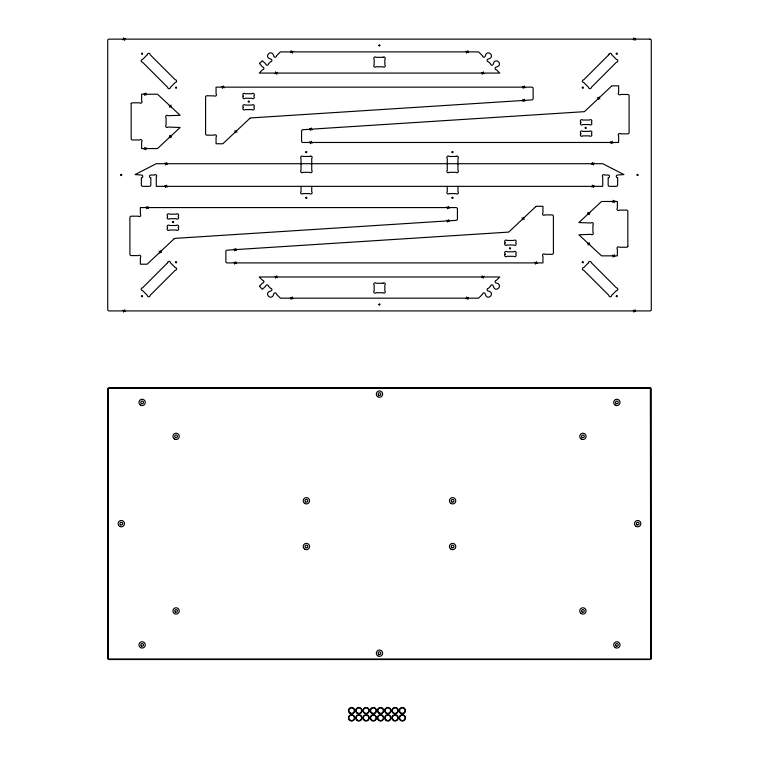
<?xml version="1.0" encoding="UTF-8"?>
<svg xmlns="http://www.w3.org/2000/svg" width="759" height="759" viewBox="0 0 759 759"><rect width="100%" height="100%" fill="white"/><g stroke="black" fill="none" stroke-linecap="round" stroke-linejoin="round"><path stroke-width="1.14" d="M144.646 95.397L145.965 93.015M169.741 107.417L171.05 105.036M165.424 164.893L166.733 162.511M146.677 208.772L147.996 206.391M165.424 187.539L166.733 185.158M222.378 88.338L223.687 85.957M123.432 312.101L124.751 309.729M159.656 253.003L160.974 250.622M235.205 132.711L236.514 130.33M234.616 250.812L235.935 248.44M234.588 264.104L235.897 261.722M310.317 130.377L311.626 127.996M310.279 143.66L311.598 141.288M275.574 278.173L276.893 275.792M291.077 299.35L292.395 296.968M466.605 53.083L467.923 50.701M482.107 74.259L483.426 71.877M447.402 208.772L448.721 206.391M447.374 222.055L448.683 219.674M523.103 88.338L524.412 85.957M523.065 101.621L524.384 99.239M522.486 219.73L523.795 217.349M598.026 99.438L599.344 97.057M535.313 264.104L536.622 261.722M611.004 143.66L612.323 141.288M587.95 245.015L589.259 242.643M613.035 257.035L614.354 254.654M633.774 312.101L635.093 309.729M122.901 39.8L125.282 38.481M290.545 52.551L292.927 51.242M275.043 73.727L277.424 72.418M144.115 149.219L146.496 147.91M169.21 137.208L171.581 135.889M633.243 39.8L635.625 38.481M591.735 164.361L594.107 163.043M591.735 187.008L594.107 185.699M587.419 214.161L589.79 212.852M612.504 202.15L614.885 200.831M481.576 277.642L483.957 276.323M466.073 298.818L468.455 297.5M597.494 97.588L599.876 98.898M466.073 51.242L468.455 52.551M522.562 86.488L524.943 87.797M610.473 141.819L612.855 143.128M481.576 72.418L483.957 73.727M522.534 99.771L524.915 101.089M612.504 255.185L614.885 256.504M587.419 243.174L589.79 244.483M521.955 217.88L524.336 219.19M309.786 128.527L312.158 129.846M446.871 206.922L449.252 208.241M633.243 310.26L635.625 311.569M221.846 86.488L224.228 87.797M534.772 262.253L537.154 263.563M309.748 141.819L312.129 143.128M446.842 220.205L449.214 221.524M234.664 130.861L237.045 132.18M169.21 105.567L171.581 106.886M144.115 93.556L146.496 94.866M164.893 163.043L167.265 164.361M164.893 185.699L167.265 187.008M234.085 248.971L236.466 250.28M275.043 276.323L277.424 277.642M146.145 206.922L148.527 208.241M234.057 262.253L236.438 263.563M290.545 297.5L292.927 298.818M159.124 251.153L161.506 252.472M122.901 310.26L125.282 311.569M633.774 37.95L635.093 40.331M592.267 162.511L593.576 164.893M613.035 200.3L614.354 202.681M592.267 185.158L593.576 187.539M587.95 212.321L589.259 214.693M482.107 275.792L483.426 278.173M466.605 296.968L467.923 299.35M291.077 50.701L292.395 53.083M275.574 71.877L276.893 74.259M123.432 37.95L124.751 40.331M169.741 135.358L171.05 137.74M144.646 147.379L145.965 149.751M457.962 186.353L457.962 191.676A1.357 1.357 0 0 1 457.962 193.602A1.357 1.357 0 0 1 456.036 193.602L449.195 193.602A1.357 1.357 0 0 1 447.269 193.602A1.357 1.357 0 0 1 447.269 191.676L447.269 186.353M311.731 186.353L311.731 191.676A1.357 1.357 0 0 1 311.731 193.602A1.357 1.357 0 0 1 309.805 193.602L302.964 193.602A1.357 1.357 0 0 1 301.038 193.602A1.357 1.357 0 0 1 301.038 191.676L301.038 186.353M167.54 228.023L167.54 228.108A1.357 1.357 0 0 0 167.54 230.024A1.357 1.357 0 0 0 169.466 230.024L176.306 230.024A1.357 1.357 0 0 0 178.232 230.024A1.357 1.357 0 0 0 178.232 228.108L178.232 227.51A1.357 1.357 0 0 0 178.232 225.499A1.357 1.357 0 0 0 176.306 225.499L169.466 225.499A1.357 1.357 0 0 0 167.54 225.499A1.357 1.357 0 0 0 167.54 227.425L167.54 228.023M167.54 216.695L167.54 216.78A1.357 1.357 0 0 0 167.54 218.706A1.357 1.357 0 0 0 169.466 218.706L176.306 218.706A1.357 1.357 0 0 0 178.232 218.706A1.357 1.357 0 0 0 178.232 216.78L178.232 216.097A1.357 1.357 0 0 0 178.232 214.171A1.357 1.357 0 0 0 176.306 214.171L169.466 214.171A1.357 1.357 0 0 0 167.54 214.171A1.357 1.357 0 0 0 167.54 216.097L167.54 216.695M243.231 107.588L243.231 107.674A1.357 1.357 0 0 0 243.231 109.59A1.357 1.357 0 0 0 245.157 109.59L252.007 109.59A1.357 1.357 0 0 0 253.923 109.59A1.357 1.357 0 0 0 253.923 107.674L253.923 106.981A1.357 1.357 0 0 0 253.923 105.065A1.357 1.357 0 0 0 252.007 105.065L245.157 105.065A1.357 1.357 0 0 0 243.231 105.065A1.357 1.357 0 0 0 243.231 106.981L243.231 107.588M243.231 96.26L243.231 96.346A1.357 1.357 0 0 0 243.231 98.272A1.357 1.357 0 0 0 245.157 98.272L252.007 98.272A1.357 1.357 0 0 0 253.923 98.272A1.357 1.357 0 0 0 253.923 96.346L253.923 95.748A1.357 1.357 0 0 0 253.923 93.736A1.357 1.357 0 0 0 252.007 93.736L245.157 93.736A1.357 1.357 0 0 0 243.231 93.736A1.357 1.357 0 0 0 243.231 95.662L243.231 96.26M505.077 254.312L505.077 254.398A1.357 1.357 0 0 0 505.077 256.314A1.357 1.357 0 0 0 506.993 256.314L513.843 256.314A1.357 1.357 0 0 0 515.769 256.314A1.357 1.357 0 0 0 515.769 254.398L515.769 253.705A1.357 1.357 0 0 0 515.769 251.789A1.357 1.357 0 0 0 513.843 251.789L506.993 251.789A1.357 1.357 0 0 0 505.077 251.789A1.357 1.357 0 0 0 505.077 253.705L505.077 254.312M505.077 242.984L505.077 243.07A1.357 1.357 0 0 0 505.077 244.996A1.357 1.357 0 0 0 506.993 244.996L513.843 244.996A1.357 1.357 0 0 0 515.769 244.996A1.357 1.357 0 0 0 515.769 243.07L515.769 242.387A1.357 1.357 0 0 0 515.769 240.461A1.357 1.357 0 0 0 513.843 240.461L506.993 240.461A1.357 1.357 0 0 0 505.077 240.461A1.357 1.357 0 0 0 505.077 242.387L505.077 242.984M580.768 133.869L580.768 133.954A1.357 1.357 0 0 0 580.768 135.88A1.357 1.357 0 0 0 582.694 135.88L589.534 135.88A1.357 1.357 0 0 0 591.46 135.88A1.357 1.357 0 0 0 591.46 133.954L591.46 133.356A1.357 1.357 0 0 0 591.46 131.354A1.357 1.357 0 0 0 589.534 131.354L582.694 131.354A1.357 1.357 0 0 0 580.768 131.354A1.357 1.357 0 0 0 580.768 133.271L580.768 133.869M580.768 122.55L580.768 122.635A1.357 1.357 0 0 0 580.768 124.552A1.357 1.357 0 0 0 582.694 124.552L589.534 124.552A1.357 1.357 0 0 0 591.46 124.552A1.357 1.357 0 0 0 591.46 122.635L591.46 121.952A1.357 1.357 0 0 0 591.46 120.026A1.357 1.357 0 0 0 589.534 120.026L582.694 120.026A1.357 1.357 0 0 0 580.768 120.026A1.357 1.357 0 0 0 580.768 121.952L580.768 122.55M617.627 177.748L617.627 184.959A1.357 1.357 0 0 1 616.261 186.353L609.553 186.353A1.357 1.357 0 0 1 608.168 184.997L608.168 177.748A1.357 1.357 0 0 0 609.524 176.382A1.357 1.357 0 0 0 608.168 175.025L604.657 175.025A1.357 1.357 0 0 0 602.731 175.025A1.357 1.357 0 0 0 602.731 176.951L602.731 186.353L156.269 186.353L156.269 176.951A1.357 1.357 0 0 0 156.269 175.025A1.357 1.357 0 0 0 154.343 175.025L150.832 175.025A1.357 1.357 0 0 0 149.476 176.382A1.357 1.357 0 0 0 150.832 177.748L150.832 184.997A1.357 1.357 0 0 1 149.476 186.353L142.739 186.353A1.357 1.357 0 0 1 141.373 184.997L141.373 177.748A1.357 1.357 0 0 0 142.739 176.382A1.357 1.357 0 0 0 141.373 175.025L135.093 174.57L155.975 163.849A1.357 1.357 0 0 1 156.601 163.707L602.399 163.707A1.357 1.357 0 0 1 603.025 163.849L623.907 174.57L617.627 175.025A1.357 1.357 0 0 0 616.261 176.382A1.357 1.357 0 0 0 617.627 177.748M120.634 174.978C122.275 177.17 122.009 172.777 120.653 174.883M141.459 53.747C143.166 55.957 142.701 51.432 141.468 53.699M141.459 296.209C143.09 298.486 142.749 293.856 141.459 296.209M175.414 87.702C176.951 89.941 176.894 85.435 175.424 87.598M172.521 222.055C174.153 224.266 173.887 219.787 172.54 221.96M175.414 262.263C177.046 264.474 176.762 259.967 175.424 262.168M248.221 101.621C250.015 103.822 249.332 99.22 248.221 101.621M305.706 152.104C307.243 154.409 307.139 149.798 305.706 152.104M305.706 197.852C307.338 200.072 307.072 195.594 305.716 197.757M378.826 45.436C380.316 47.741 380.316 43.13 378.826 45.388M378.826 304.53C380.477 306.788 380.098 302.129 378.826 304.53M451.937 152.104C453.502 154.39 453.313 149.798 451.937 152.104M451.937 197.852C453.578 200.072 453.275 195.585 451.956 197.757M509.422 248.345C511.092 250.584 510.731 246.011 509.431 248.288M582.229 87.702C583.927 89.97 583.443 85.293 582.229 87.702M585.123 127.901C586.707 130.178 586.517 125.567 585.123 127.901M582.229 262.263C583.984 264.483 583.415 259.901 582.229 262.263M616.185 53.747C617.864 55.967 617.484 51.422 616.185 53.699M616.185 296.209C617.76 298.496 617.579 293.856 616.185 296.209M637.01 174.978C638.699 177.17 638.3 172.758 637.019 174.883M108.176 389.044L108.176 658.176L108.689 658.992L649.913 659.078L650.738 658.565L650.368 388.333L109.087 388.21L108.176 389.044M131.174 103.556L131.174 139.22L132.066 139.96L139.694 139.96A1.357 1.357 0 0 1 141.62 139.96A1.357 1.357 0 0 1 141.62 141.876L141.62 148.565L156.914 148.565A1.357 1.357 0 0 0 157.863 148.204L180.12 127.503L168.005 127.047A1.357 1.357 0 0 1 166.079 127.047A1.357 1.357 0 0 1 166.079 125.131L166.079 117.645A1.357 1.357 0 0 1 166.079 115.729A1.357 1.357 0 0 1 168.005 115.729L180.12 115.273L157.863 94.571A1.357 1.357 0 0 0 156.942 94.211L141.62 94.211L141.62 100.89A1.357 1.357 0 0 1 141.62 102.816A1.357 1.357 0 0 1 139.694 102.816L132.066 102.816L131.174 103.556M627.845 246.333L627.105 247.225L619.306 247.244A1.357 1.357 0 0 0 617.38 247.244A1.357 1.357 0 0 0 617.38 249.161L617.38 255.849L602.086 255.849A1.357 1.357 0 0 1 601.137 255.479L578.88 234.787L590.995 234.332A1.357 1.357 0 0 0 592.921 234.332A1.357 1.357 0 0 0 592.921 232.406L592.921 224.93A1.357 1.357 0 0 0 592.921 223.004A1.357 1.357 0 0 0 590.995 223.004L578.88 222.558L601.137 201.856A1.357 1.357 0 0 1 602.058 201.486L617.38 201.486L617.38 208.175A1.357 1.357 0 0 0 617.38 210.101A1.357 1.357 0 0 0 619.306 210.101L626.934 210.101L627.826 210.841L627.845 246.333M259.483 63.414L262.529 67.048A1.357 1.357 0 0 1 263.895 68.405A1.357 1.357 0 0 1 262.529 69.771L259.227 73.073L499.773 73.073L496.471 69.771A1.357 1.357 0 0 1 495.105 68.405A1.357 1.357 0 0 1 496.471 67.048C503.929 64.895 495.418 56.384 493.265 63.851A1.357 1.357 0 0 1 491.908 65.208A1.357 1.357 0 0 1 490.551 63.851L488.464 61.764A1.357 1.357 0 0 1 487.098 60.397A1.357 1.357 0 0 1 488.464 59.041C495.921 56.887 487.411 48.377 485.257 55.843A1.357 1.357 0 0 1 483.9 57.2A1.357 1.357 0 0 1 482.544 55.843L478.597 51.897L280.403 51.897L276.456 55.843A1.357 1.357 0 0 1 275.1 57.2A1.357 1.357 0 0 1 273.743 55.843C271.589 48.377 263.079 56.887 270.536 59.041A1.357 1.357 0 0 1 271.902 60.397A1.357 1.357 0 0 1 270.536 61.764L268.449 63.851A1.357 1.357 0 0 1 267.092 65.208A1.357 1.357 0 0 1 265.735 63.851L262.291 60.777L259.483 63.414M259.483 286.266L262.291 289.283L265.735 286.209A1.357 1.357 0 0 1 267.092 284.853A1.357 1.357 0 0 1 268.449 286.209L270.536 288.297A1.357 1.357 0 0 1 271.902 289.653A1.357 1.357 0 0 1 270.536 291.01C263.079 293.164 271.589 301.674 273.743 294.217A1.357 1.357 0 0 1 275.1 292.86A1.357 1.357 0 0 1 276.456 294.217L280.403 298.164L478.597 298.164L482.544 294.217A1.357 1.357 0 0 1 483.9 292.86A1.357 1.357 0 0 1 485.257 294.217C487.411 301.674 495.921 293.164 488.464 291.01A1.357 1.357 0 0 1 487.098 289.653A1.357 1.357 0 0 1 488.464 288.297L490.551 286.209A1.357 1.357 0 0 1 491.908 284.853A1.357 1.357 0 0 1 493.265 286.209C495.418 293.667 503.929 285.156 496.471 283.003A1.357 1.357 0 0 1 495.105 281.646A1.357 1.357 0 0 1 496.471 280.289L499.773 276.988L259.227 276.988L262.529 280.289A1.357 1.357 0 0 1 263.895 281.646A1.357 1.357 0 0 1 262.529 283.003L259.483 286.266M147.379 54.639L142.54 59.487A1.357 1.357 0 0 0 141.174 60.843A1.357 1.357 0 0 0 142.54 62.2L167.682 87.351A1.357 1.357 0 0 0 169.039 88.708A1.357 1.357 0 0 0 170.405 87.351L175.244 82.503A1.357 1.357 0 0 0 176.6 81.147A1.357 1.357 0 0 0 175.244 79.79L150.092 54.639A1.357 1.357 0 0 0 148.736 53.282A1.357 1.357 0 0 0 147.379 54.639M167.682 262.709L142.54 287.851A1.357 1.357 0 0 0 141.174 289.217A1.357 1.357 0 0 0 142.54 290.574L147.379 295.412A1.357 1.357 0 0 0 148.736 296.769A1.357 1.357 0 0 0 150.092 295.412L175.244 270.261A1.357 1.357 0 0 0 176.6 268.904A1.357 1.357 0 0 0 175.244 267.548L170.405 262.709A1.357 1.357 0 0 0 169.039 261.352A1.357 1.357 0 0 0 167.682 262.709M608.908 54.639L583.756 79.79A1.357 1.357 0 0 0 582.4 81.147A1.357 1.357 0 0 0 583.756 82.503L588.595 87.351A1.357 1.357 0 0 0 589.961 88.708A1.357 1.357 0 0 0 591.318 87.351L616.46 62.2A1.357 1.357 0 0 0 617.826 60.843A1.357 1.357 0 0 0 616.46 59.487L611.621 54.639A1.357 1.357 0 0 0 610.264 53.282A1.357 1.357 0 0 0 608.908 54.639M588.595 262.709L583.756 267.548A1.357 1.357 0 0 0 582.4 268.904A1.357 1.357 0 0 0 583.756 270.261L608.908 295.412A1.357 1.357 0 0 0 610.264 296.769A1.357 1.357 0 0 0 611.621 295.412L616.46 290.574A1.357 1.357 0 0 0 617.826 289.217A1.357 1.357 0 0 0 616.46 287.851L591.318 262.709A1.357 1.357 0 0 0 589.961 261.352A1.357 1.357 0 0 0 588.595 262.709M249.901 118.29L223.241 143.394A1.357 1.357 0 0 1 222.311 143.764L216.059 143.764L216.059 137.085A1.357 1.357 0 0 0 216.059 135.159A1.357 1.357 0 0 0 214.133 135.159L206.951 135.159A1.357 1.357 0 0 1 205.594 133.802L205.594 97.114A1.357 1.357 0 0 1 206.951 95.748L214.323 95.909A1.357 1.357 0 0 0 216.059 93.831L216.059 87.143L531.774 87.143A1.357 1.357 0 0 1 533.131 88.499L533.131 98.556A1.357 1.357 0 0 1 531.86 99.913L250.745 117.93A1.357 1.357 0 0 0 249.901 118.29M174.209 238.724L147.55 263.828A1.357 1.357 0 0 1 146.62 264.198L140.358 264.198L140.358 257.519A1.357 1.357 0 0 0 140.358 255.593A1.357 1.357 0 0 0 138.442 255.593L131.26 255.593A1.357 1.357 0 0 1 129.903 254.237L129.903 217.548A1.357 1.357 0 0 1 131.26 216.182L138.442 216.182A1.357 1.357 0 0 0 140.358 216.182A1.357 1.357 0 0 0 140.358 214.266L140.358 207.577L456.074 207.577A1.357 1.357 0 0 1 457.43 208.943L457.43 218.99A1.357 1.357 0 0 1 456.159 220.347L175.054 238.364A1.357 1.357 0 0 0 174.209 238.724M611.45 86.222L584.791 111.326A1.357 1.357 0 0 1 583.946 111.696L302.841 129.713A1.357 1.357 0 0 0 301.57 131.07L301.57 141.117A1.357 1.357 0 0 0 302.926 142.474L618.642 142.474L618.642 135.795A1.357 1.357 0 0 1 618.642 133.869A1.357 1.357 0 0 1 620.558 133.869L627.74 133.869A1.357 1.357 0 0 0 629.097 132.512L629.097 95.824A1.357 1.357 0 0 0 627.74 94.458L620.558 94.458A1.357 1.357 0 0 1 618.642 94.458A1.357 1.357 0 0 1 618.642 92.541L618.642 85.852L612.38 85.852A1.357 1.357 0 0 0 611.45 86.222M535.759 206.657L509.099 231.761A1.357 1.357 0 0 1 508.255 232.131L227.14 250.147A1.357 1.357 0 0 0 225.869 251.504L225.869 261.551A1.357 1.357 0 0 0 227.226 262.908L542.941 262.908L542.941 256.229A1.357 1.357 0 0 1 542.941 254.303A1.357 1.357 0 0 1 544.867 254.303L552.049 254.303A1.357 1.357 0 0 0 553.406 252.946L553.406 216.258A1.357 1.357 0 0 0 552.049 214.892L544.867 214.892A1.357 1.357 0 0 1 542.941 214.892A1.357 1.357 0 0 1 542.941 212.975L542.941 206.287L536.689 206.287A1.357 1.357 0 0 0 535.759 206.657M649.913 39.136L109.087 39.136A1.357 1.357 0 0 0 107.721 40.502L107.721 309.558A1.357 1.357 0 0 0 109.087 310.915L649.913 310.915A1.357 1.357 0 0 0 651.279 309.558L651.279 40.502A1.357 1.357 0 0 0 649.913 39.136M382.925 57.333L376.075 57.333A1.357 1.357 0 0 0 374.159 57.333A1.357 1.357 0 0 0 374.159 59.249L374.159 64.866A1.357 1.357 0 0 0 374.159 66.783A1.357 1.357 0 0 0 376.075 66.783L382.925 66.783A1.357 1.357 0 0 0 384.841 66.783A1.357 1.357 0 0 0 384.841 64.866L384.841 59.249A1.357 1.357 0 0 0 384.841 57.333A1.357 1.357 0 0 0 382.925 57.333M309.805 156.458L302.964 156.458A1.357 1.357 0 0 0 301.038 156.458A1.357 1.357 0 0 0 301.038 158.375L301.038 170.386A1.357 1.357 0 0 0 301.038 172.312A1.357 1.357 0 0 0 302.964 172.312L309.805 172.312A1.357 1.357 0 0 0 311.731 172.312A1.357 1.357 0 0 0 311.731 170.386L311.731 158.375A1.357 1.357 0 0 0 311.731 156.458A1.357 1.357 0 0 0 309.805 156.458M456.036 156.458L449.195 156.458A1.357 1.357 0 0 0 447.269 156.458A1.357 1.357 0 0 0 447.269 158.375L447.269 170.386A1.357 1.357 0 0 0 447.269 172.312A1.357 1.357 0 0 0 449.195 172.312L456.036 172.312A1.357 1.357 0 0 0 457.962 172.312A1.357 1.357 0 0 0 457.962 170.386L457.962 158.375A1.357 1.357 0 0 0 457.962 156.458A1.357 1.357 0 0 0 456.036 156.458M382.925 283.268L376.075 283.268A1.357 1.357 0 0 0 374.159 283.268A1.357 1.357 0 0 0 374.159 285.194L374.159 290.801A1.357 1.357 0 0 0 374.159 292.727A1.357 1.357 0 0 0 376.075 292.727L382.925 292.727A1.357 1.357 0 0 0 384.841 292.727A1.357 1.357 0 0 0 384.841 290.801L384.841 285.194A1.357 1.357 0 0 0 384.841 283.268A1.357 1.357 0 0 0 382.925 283.268M649.913 387.754L109.087 387.754A1.357 1.357 0 0 0 107.721 389.12L107.721 658.176A1.357 1.357 0 0 0 109.087 659.533L649.913 659.533A1.357 1.357 0 0 0 651.279 658.176L651.279 389.12A1.357 1.357 0 0 0 649.913 387.754M400.809 712.881A2.713 2.713 0 0 0 405.04 710.822A2.713 2.713 0 0 0 401.141 708.185A2.713 2.713 0 0 0 400.809 712.881M400.743 713.375A3.169 3.169 0 0 0 405.505 710.633A3.169 3.169 0 0 0 400.743 707.881A3.169 3.169 0 0 0 400.743 713.375M393.56 712.881A2.713 2.713 0 0 0 397.792 710.822A2.713 2.713 0 0 0 393.893 708.185A2.713 2.713 0 0 0 393.56 712.881M393.494 713.375A3.169 3.169 0 0 0 398.257 710.633A3.169 3.169 0 0 0 393.494 707.881A3.169 3.169 0 0 0 393.494 713.375M386.312 712.881A2.713 2.713 0 0 0 390.543 710.822A2.713 2.713 0 0 0 386.654 708.185A2.713 2.713 0 0 0 386.312 712.881M386.255 713.375A3.169 3.169 0 0 0 391.008 710.633A3.169 3.169 0 0 0 386.255 707.881A3.169 3.169 0 0 0 386.255 713.375M379.064 712.881A2.713 2.713 0 0 0 383.304 710.822A2.713 2.713 0 0 0 379.405 708.185A2.713 2.713 0 0 0 379.064 712.881M379.007 713.375A3.169 3.169 0 0 0 383.76 710.633A3.169 3.169 0 0 0 379.007 707.881A3.169 3.169 0 0 0 379.007 713.375M371.815 712.881A2.713 2.713 0 0 0 376.056 710.822A2.713 2.713 0 0 0 372.157 708.185A2.713 2.713 0 0 0 371.815 712.881M371.758 713.375A3.169 3.169 0 0 0 376.511 710.633A3.169 3.169 0 0 0 371.758 707.881A3.169 3.169 0 0 0 371.758 713.375M364.567 712.881A2.713 2.713 0 0 0 368.808 710.822A2.713 2.713 0 0 0 364.908 708.185A2.713 2.713 0 0 0 364.567 712.881M364.51 713.375A3.169 3.169 0 0 0 369.263 710.633A3.169 3.169 0 0 0 364.51 707.881A3.169 3.169 0 0 0 364.51 713.375M357.328 712.881A2.713 2.713 0 0 0 361.559 710.822A2.713 2.713 0 0 0 357.66 708.185A2.713 2.713 0 0 0 357.328 712.881M357.261 713.375A3.169 3.169 0 0 0 362.015 710.633A3.169 3.169 0 0 0 357.261 707.881A3.169 3.169 0 0 0 357.261 713.375M350.079 712.881A2.713 2.713 0 0 0 354.311 710.822A2.713 2.713 0 0 0 350.411 708.185A2.713 2.713 0 0 0 350.079 712.881M350.013 713.375A3.169 3.169 0 0 0 354.766 710.633A3.169 3.169 0 0 0 350.013 707.881A3.169 3.169 0 0 0 350.013 713.375M400.809 720.13A2.713 2.713 0 0 0 405.04 718.071A2.713 2.713 0 0 0 401.141 715.433A2.713 2.713 0 0 0 400.809 720.13M400.743 720.623A3.169 3.169 0 0 0 405.505 717.881A3.169 3.169 0 0 0 400.743 715.13A3.169 3.169 0 0 0 400.743 720.623M393.56 720.13A2.713 2.713 0 0 0 397.792 718.071A2.713 2.713 0 0 0 393.893 715.433A2.713 2.713 0 0 0 393.56 720.13M393.494 720.623A3.169 3.169 0 0 0 398.257 717.881A3.169 3.169 0 0 0 393.494 715.13A3.169 3.169 0 0 0 393.494 720.623M386.312 720.13A2.713 2.713 0 0 0 390.543 718.071A2.713 2.713 0 0 0 386.654 715.433A2.713 2.713 0 0 0 386.312 720.13M386.255 720.623A3.169 3.169 0 0 0 391.008 717.881A3.169 3.169 0 0 0 386.255 715.13A3.169 3.169 0 0 0 386.255 720.623M379.064 720.13A2.713 2.713 0 0 0 383.304 718.071A2.713 2.713 0 0 0 379.405 715.433A2.713 2.713 0 0 0 379.064 720.13M379.007 720.623A3.169 3.169 0 0 0 383.76 717.881A3.169 3.169 0 0 0 379.007 715.13A3.169 3.169 0 0 0 379.007 720.623M371.815 720.13A2.713 2.713 0 0 0 376.056 718.071A2.713 2.713 0 0 0 372.157 715.433A2.713 2.713 0 0 0 371.815 720.13M371.758 720.623A3.169 3.169 0 0 0 376.511 717.881A3.169 3.169 0 0 0 371.758 715.13A3.169 3.169 0 0 0 371.758 720.623M364.567 720.13A2.713 2.713 0 0 0 368.808 718.071A2.713 2.713 0 0 0 364.908 715.433A2.713 2.713 0 0 0 364.567 720.13M364.51 720.623A3.169 3.169 0 0 0 369.263 717.881A3.169 3.169 0 0 0 364.51 715.13A3.169 3.169 0 0 0 364.51 720.623M357.328 720.13A2.713 2.713 0 0 0 361.559 718.071A2.713 2.713 0 0 0 357.66 715.433A2.713 2.713 0 0 0 357.328 720.13M357.261 720.623A3.169 3.169 0 0 0 362.015 717.881A3.169 3.169 0 0 0 357.261 715.13A3.169 3.169 0 0 0 357.261 720.623M350.013 720.623A3.169 3.169 0 0 0 354.766 717.881A3.169 3.169 0 0 0 350.013 715.13A3.169 3.169 0 0 0 350.013 720.623M350.079 720.13A2.713 2.713 0 0 0 354.311 718.071A2.713 2.713 0 0 0 350.411 715.433A2.713 2.713 0 0 0 350.079 720.13M378.817 654.372A1.357 1.357 0 0 0 380.857 653.195A1.357 1.357 0 0 0 378.817 652.019A1.357 1.357 0 0 0 378.817 654.372M377.916 655.937A3.169 3.169 0 0 0 382.669 653.195A3.169 3.169 0 0 0 377.916 650.444A3.169 3.169 0 0 0 377.916 655.937M378.817 395.278A1.357 1.357 0 0 0 380.857 394.101A1.357 1.357 0 0 0 378.817 392.925A1.357 1.357 0 0 0 378.817 395.278M377.726 396.729A3.169 3.169 0 0 0 382.659 394.329A3.169 3.169 0 0 0 378.115 391.246A3.169 3.169 0 0 0 377.726 396.729M451.937 547.694A1.357 1.357 0 0 0 453.977 546.518A1.357 1.357 0 0 0 451.937 545.341A1.357 1.357 0 0 0 451.937 547.694M305.706 547.694A1.357 1.357 0 0 0 307.746 546.518A1.357 1.357 0 0 0 305.706 545.341A1.357 1.357 0 0 0 305.706 547.694M637.01 524.82A1.357 1.357 0 0 0 639.05 523.644A1.357 1.357 0 0 0 637.01 522.467A1.357 1.357 0 0 0 637.01 524.82M120.634 524.82A1.357 1.357 0 0 0 122.673 523.644A1.357 1.357 0 0 0 120.634 522.467A1.357 1.357 0 0 0 120.634 524.82M451.937 501.946A1.357 1.357 0 0 0 453.977 500.769A1.357 1.357 0 0 0 451.937 499.593A1.357 1.357 0 0 0 451.937 501.946M305.621 501.898A1.357 1.357 0 0 0 307.737 500.864A1.357 1.357 0 0 0 305.792 499.545A1.357 1.357 0 0 0 305.621 501.898M141.459 403.589A1.357 1.357 0 0 0 143.498 402.412A1.357 1.357 0 0 0 141.459 401.236A1.357 1.357 0 0 0 141.459 403.589M616.185 403.589A1.357 1.357 0 0 0 618.224 402.412A1.357 1.357 0 0 0 616.185 401.236A1.357 1.357 0 0 0 616.185 403.589M582.229 437.545A1.357 1.357 0 0 0 584.269 436.368A1.357 1.357 0 0 0 582.229 435.192A1.357 1.357 0 0 0 582.229 437.545M616.185 646.051A1.357 1.357 0 0 0 618.224 644.875A1.357 1.357 0 0 0 616.185 643.698A1.357 1.357 0 0 0 616.185 646.051M141.459 646.051A1.357 1.357 0 0 0 143.498 644.875A1.357 1.357 0 0 0 141.459 643.698A1.357 1.357 0 0 0 141.459 646.051M175.414 437.545A1.357 1.357 0 0 0 177.445 436.368A1.357 1.357 0 0 0 175.414 435.192A1.357 1.357 0 0 0 175.414 437.545M175.414 612.105A1.357 1.357 0 0 0 177.445 610.929A1.357 1.357 0 0 0 175.414 609.752A1.357 1.357 0 0 0 175.414 612.105M582.229 612.105A1.357 1.357 0 0 0 584.269 610.929A1.357 1.357 0 0 0 582.229 609.752A1.357 1.357 0 0 0 582.229 612.105M615.274 647.626A3.169 3.169 0 0 0 620.037 644.875A3.169 3.169 0 0 0 615.274 642.133A3.169 3.169 0 0 0 615.274 647.626M581.138 613.557A3.169 3.169 0 0 0 586.071 611.156A3.169 3.169 0 0 0 581.527 608.073A3.169 3.169 0 0 0 581.138 613.557M636.099 526.395A3.169 3.169 0 0 0 640.862 523.644A3.169 3.169 0 0 0 636.099 520.902A3.169 3.169 0 0 0 636.099 526.395M451.036 549.269A3.169 3.169 0 0 0 455.789 546.518A3.169 3.169 0 0 0 451.036 543.776A3.169 3.169 0 0 0 451.036 549.269M451.036 503.521A3.169 3.169 0 0 0 455.789 500.769A3.169 3.169 0 0 0 451.036 498.027A3.169 3.169 0 0 0 451.036 503.521M304.795 549.269A3.169 3.169 0 0 0 309.558 546.518A3.169 3.169 0 0 0 304.795 543.776A3.169 3.169 0 0 0 304.795 549.269M304.606 503.397A3.169 3.169 0 0 0 309.549 500.997A3.169 3.169 0 0 0 304.995 497.923A3.169 3.169 0 0 0 304.606 503.397M119.723 526.395A3.169 3.169 0 0 0 124.485 523.644A3.169 3.169 0 0 0 119.723 520.902A3.169 3.169 0 0 0 119.723 526.395M174.504 439.11A3.169 3.169 0 0 0 179.257 436.368A3.169 3.169 0 0 0 174.504 433.617A3.169 3.169 0 0 0 174.504 439.11M140.557 405.164A3.169 3.169 0 0 0 145.311 402.412A3.169 3.169 0 0 0 140.557 399.67A3.169 3.169 0 0 0 140.557 405.164M615.084 405.04A3.169 3.169 0 0 0 620.027 402.64A3.169 3.169 0 0 0 615.473 399.566A3.169 3.169 0 0 0 615.084 405.04M581.328 439.11A3.169 3.169 0 0 0 586.081 436.368A3.169 3.169 0 0 0 581.328 433.617A3.169 3.169 0 0 0 581.328 439.11M140.557 647.626A3.169 3.169 0 0 0 145.311 644.875A3.169 3.169 0 0 0 140.557 642.133A3.169 3.169 0 0 0 140.557 647.626M174.504 613.67A3.169 3.169 0 0 0 179.257 610.929A3.169 3.169 0 0 0 174.504 608.177A3.169 3.169 0 0 0 174.504 613.67"/></g></svg>
